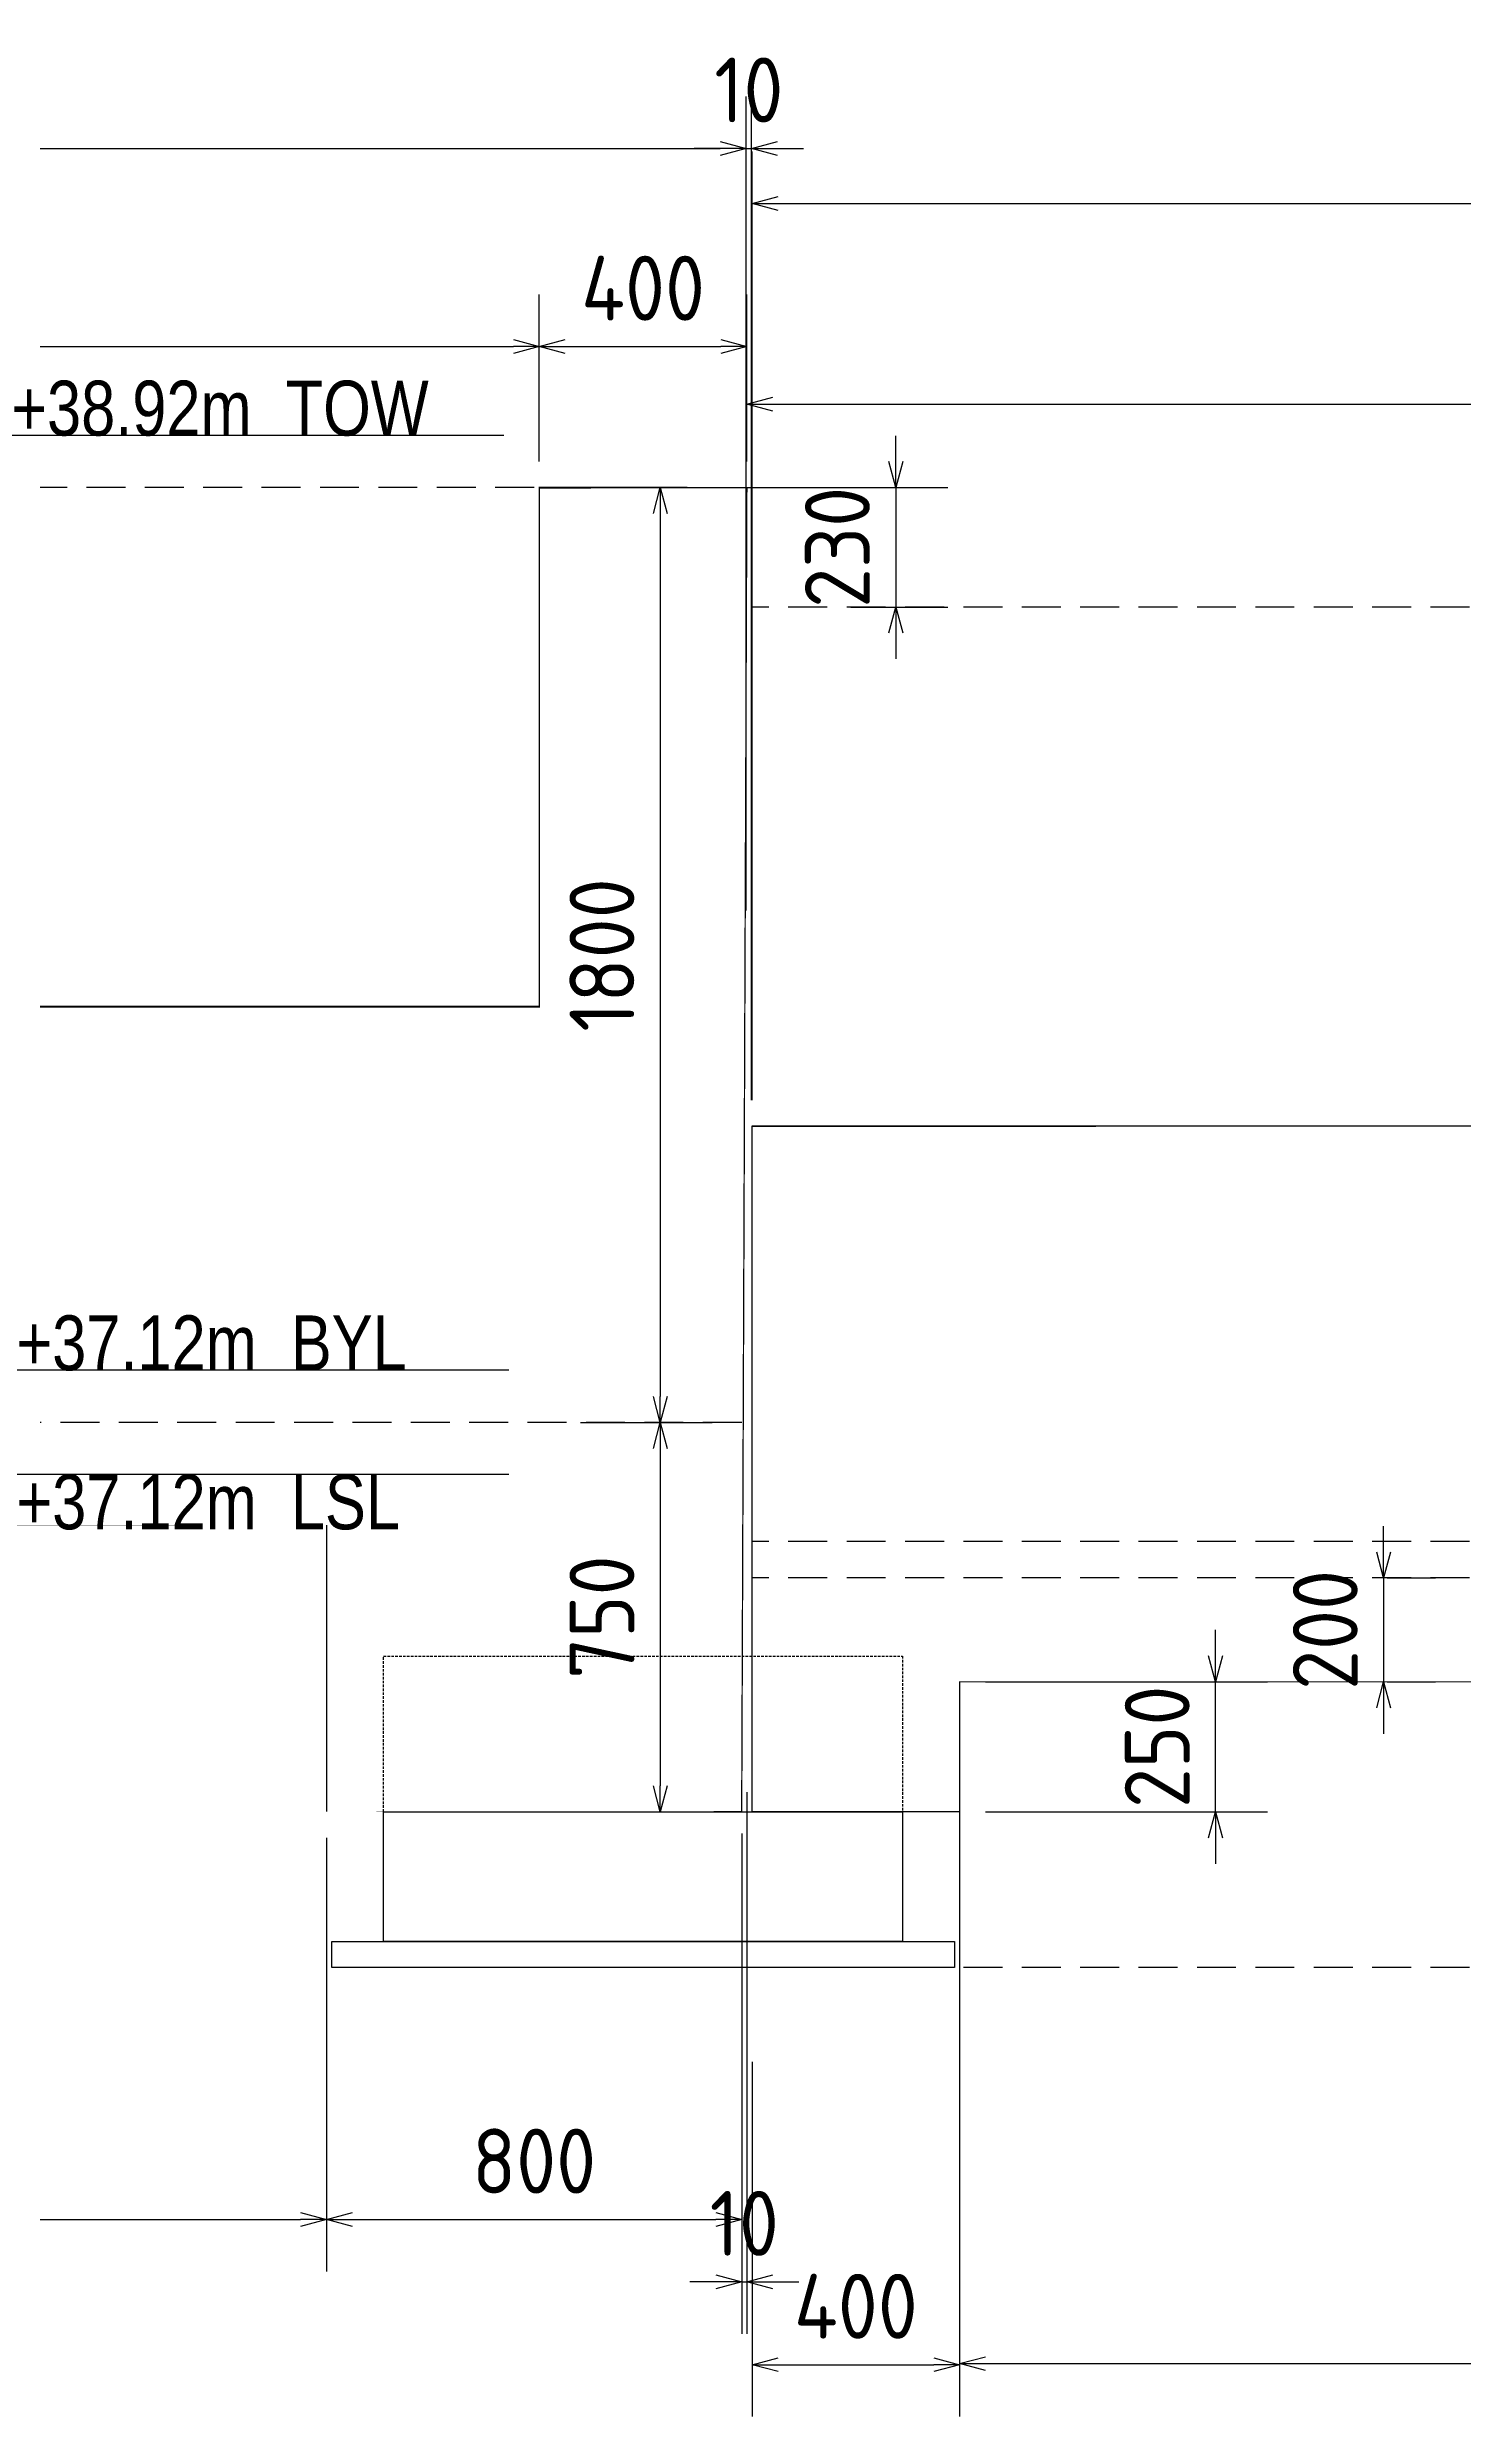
# Model space of a CAD drawing. Header units: centimetres. Extents: x -6122352 to 6876996, y -1694241 to 2592194.
# Drawn here: x 3302590 to 3305319, y 144763 to 149326 of the extents above; entities that cross this region are included whole.
import ezdxf
from ezdxf.enums import TextEntityAlignment as Align

# ---------------------------------------------------------------- set-up
doc = ezdxf.new("R2010")
doc.units = ezdxf.units.CM
doc.header["$MEASUREMENT"] = 0
doc.header["$PDMODE"] = 66
doc.header["$PDSIZE"] = 100
for name, pattern in [('23585-XR-AR-END-SETTING OUT PLAN$0$HIDDEN', [0.375, 0.25, -0.125]), ('CENTER', [2, 1.25, -0.25, 0.25, -0.25]), ('DASHED2', [0.375, 0.25, -0.125])]:
    doc.linetypes.add(name, pattern=pattern)
doc.layers.get('Defpoints').update_dxf_attribs({"color": 255, "linetype": 'CENTER'})
for name, color, linetype in [('00-MI-DIM', 7, 'Continuous'), ('@MI-TYPE-01', 30, 'Continuous'), ('@MI-TYPE-02', 6, 'Continuous'), ('JML-Dimension', 1, 'Continuous'), ('SECTION', 130, 'Continuous')]:
    doc.layers.add(name, color=color, linetype=linetype)
doc.styles.add('Schueco-BEMSTIL', font='isocpeur.ttf', dxfattribs={"width": 0.9})
doc.styles.add('txt-Pisa-std', font='arial.ttf', dxfattribs={"width": 0.8})
doc.dimstyles.new('MI- JWC-TXT-2.5 MM', dxfattribs={"dimscale": 1.5, "dimtxt": 2.5, "dimasz": 1, "dimexe": 2, "dimexo": 1, "dimgap": 1, "dimtad": 1, "dimdec": 0, "dimdsep": 46, "dimtxsty": 'Schueco-BEMSTIL', "dimblk": 'OPEN30', "dimcen": 0, "dimdle": 2, "dimclrd": 140, "dimclre": 8, "dimclrt": 40, "dimadec": 0, "dimazin": 2, "dimtfac": 1, "dimtdec": 0, "dimtix": 1, "dimtmove": 2, "dimatfit": 3, "dimldrblk": 'OPEN', "dimfxl": 2, "dimlwd": -1, "dimlwe": -1, "dimarcsym": 0})

# ---------------------------------------------------------------- blocks, each defined once
blk = doc.blocks.new('T1-FOOTING ELEVATION')
at = {"color": 9}
blk.add_lwpolyline([(-600, -250), (600, -250), (600, -300), (-600, -300)], close=True, dxfattribs=at)
at = {"layer": '@MI-TYPE-01', "color": 114, "linetype": '23585-XR-AR-END-SETTING OUT PLAN$0$HIDDEN', "ltscale": 20, "true_color": 0x139b48}
blk.add_lwpolyline([(-500, 0), (-500, 300), (500, 300), (500, 0)], dxfattribs=at)
at = {"layer": '@MI-TYPE-01', "color": 114, "true_color": 0x139b48}
blk.add_lwpolyline([(-500, 0), (500, 0), (500, -250), (-500, -250)], close=True, dxfattribs=at)
blk = doc.blocks.new('*U1151')
at = {"layer": 'JML-Dimension'}
h = blk.add_hatch(color=10, dxfattribs=at)
h.dxf.hatch_style = 1
h.paths.add_polyline_path([(0, 0), (-1.536000000000001, 2.370060967168342), (1.536000000000001, 2.370060967168342)])
blk.add_line((24.30826820831656, 2.370060967168342), (1.536000000000001, 2.370060967168342), dxfattribs=at)
blk.add_lwpolyline([(0, 0), (-1.536000000000001, 2.370060967168342), (1.536000000000001, 2.370060967168342), (0, 0)], dxfattribs=at)
at = {"color": 5, "style": 'txt-Pisa-std', "width": 0.8}
blk.add_attdef('+0.0', text='', height=2.5, dxfattribs=at).set_placement((1.870588582061714, 2.370060967168342), align=Align.BOTTOM_LEFT)
blk = doc.blocks.new('*U1152')
at = {"layer": 'JML-Dimension'}
h = blk.add_hatch(color=10, dxfattribs=at)
h.dxf.hatch_style = 1
h.paths.add_polyline_path([(0, 0), (-1.536000000000001, 2.370060967168342), (1.536000000000001, 2.370060967168342)])
blk.add_line((24.30826820831656, 2.370060967168342), (1.536000000000001, 2.370060967168342), dxfattribs=at)
blk.add_lwpolyline([(0, 0), (-1.536000000000001, 2.370060967168342), (1.536000000000001, 2.370060967168342), (0, 0)], dxfattribs=at)
at = {"color": 5, "style": 'txt-Pisa-std', "width": 0.8}
blk.add_attdef('+0.0', text='', height=2.5, dxfattribs=at).set_placement((1.870588582061714, 2.370060967168342), align=Align.BOTTOM_LEFT)
blk = doc.blocks.new('*U1153')
at = {"layer": 'JML-Dimension'}
h = blk.add_hatch(color=10, dxfattribs=at)
h.dxf.hatch_style = 1
h.paths.add_polyline_path([(0, 0), (-1.536000000000001, 2.370060967168342), (1.536000000000001, 2.370060967168342)])
blk.add_line((24.30826820831656, 2.370060967168342), (1.536000000000001, 2.370060967168342), dxfattribs=at)
blk.add_lwpolyline([(0, 0), (-1.536000000000001, 2.370060967168342), (1.536000000000001, 2.370060967168342), (0, 0)], dxfattribs=at)
at = {"color": 5, "style": 'txt-Pisa-std', "width": 0.8}
blk.add_attdef('+0.0', text='', height=2.5, dxfattribs=at).set_placement((1.870588582061714, 2.370060967168342), align=Align.BOTTOM_LEFT)
blk = doc.blocks.new('_Open30')
at = {"color": 0, "linetype": 'ByBlock', "lineweight": -2}
for p, q in [((-1, 0.26794919), (0, 0)), ((0, 0), (-1, -0.26794919)), ((0, 0), (-1, 0))]:
    blk.add_line(p, q, dxfattribs=at)
blk = doc.blocks.new('*D1235')
at = {"layer": '@MI-TYPE-02', "color": 8, "transparency": 16777216}
for p, q in [((3303787.459834652, 148477.8487499632), (3303870.694015441, 148477.8487499632)), ((3303787.459834652, 146677.5372994593), (3303870.694015441, 146677.5372994593))]:
    blk.add_line(p, q, dxfattribs=at)
at = {"layer": '@MI-TYPE-02', "color": 140, "transparency": 16777216}
blk.add_line((3303770.694015441, 148427.8487499632), (3303770.694015441, 146727.5372994593), dxfattribs=at)
at = {"layer": 'Defpoints', "color": 0, "transparency": 16777216}
for p in [(3303737.459834652, 148477.8487499632), (3303737.459834652, 146677.5372994593), (3303770.694015441, 146677.5372994593)]:
    blk.add_point(p, dxfattribs=at)
at = {"layer": '@MI-TYPE-02', "color": 140, "transparency": 16777216, "xscale": 50, "yscale": 50, "zscale": 50}
for p, rotation in [((3303770.694015441, 148477.8487499632), 90), ((3303770.694015441, 146677.5372994593), 270)]:
    blk.add_blockref('_Open30', p, dxfattribs=dict(at, rotation=rotation))
at = {"layer": '@MI-TYPE-02', "color": 40, "transparency": 16777216, "insert": (3303658.19401544, 147577.6930247103), "char_height": 125, "attachment_point": 5, "rotation": 90, "style": 'Schueco-BEMSTIL'}
blk.add_mtext('1800', dxfattribs=at)
blk = doc.blocks.new('_Open')
at = {"color": 0, "linetype": 'ByBlock', "lineweight": -2}
for p, q in [((-1, 0.1666666666666667), (0, 0)), ((-1, -0.1666666666666667), (0, 0)), ((0, 0), (-1, 0))]:
    blk.add_line(p, q, dxfattribs=at)
blk = doc.blocks.new('*D1236')
at = {"layer": '@MI-TYPE-02', "color": 8, "transparency": 16777216}
for p, q in [((3303616.728833065, 146677.5372994593), (3303870.694015447, 146677.5372994593)), ((3303675.004618634, 145927.5372994593), (3303870.694015447, 145927.5372994593))]:
    blk.add_line(p, q, dxfattribs=at)
at = {"layer": '@MI-TYPE-02', "color": 140, "transparency": 16777216}
blk.add_line((3303770.694015447, 146627.5372994593), (3303770.694015447, 145977.5372994593), dxfattribs=at)
at = {"layer": 'Defpoints', "color": 0, "transparency": 16777216}
for p in [(3303566.728833065, 146677.5372994593), (3303625.004618634, 145927.5372994593), (3303770.694015447, 145927.5372994593)]:
    blk.add_point(p, dxfattribs=at)
at = {"layer": '@MI-TYPE-02', "color": 140, "transparency": 16777216, "xscale": 50, "yscale": 50, "zscale": 50}
for p, rotation in [((3303770.694015447, 146677.5372994593), 90), ((3303770.694015447, 145927.5372994593), 270)]:
    blk.add_blockref('_Open30', p, dxfattribs=dict(at, rotation=rotation))
at = {"layer": '@MI-TYPE-02', "color": 40, "transparency": 16777216, "insert": (3303658.194015446, 146302.5372994584), "char_height": 125, "attachment_point": 5, "rotation": 90, "style": 'Schueco-BEMSTIL'}
blk.add_mtext('750', dxfattribs=at)
blk = doc.blocks.new('*D1220')
at = {"layer": '@MI-TYPE-02', "color": 140, "transparency": 16777216}
for p, q in [((3304840.67422467, 146227.8487550506), (3304840.67422467, 146277.8487550506)), ((3304840.67422467, 145927.5372994593), (3304840.67422467, 146177.8487550506)), ((3304840.67422467, 145877.5372994593), (3304840.67422467, 145827.5372994593))]:
    blk.add_line(p, q, dxfattribs=at)
at = {"layer": '@MI-TYPE-02', "color": 8, "transparency": 16777216}
for p, q in [((3304397.459834125, 146177.8487550506), (3304940.67422467, 146177.8487550506)), ((3304397.459834006, 145927.5372994593), (3304940.67422467, 145927.5372994593))]:
    blk.add_line(p, q, dxfattribs=at)
at = {"layer": 'Defpoints', "color": 0, "transparency": 16777216}
for p in [(3304347.459834125, 146177.8487550506), (3304840.67422467, 146177.8487550506), (3304347.459834006, 145927.5372994593)]:
    blk.add_point(p, dxfattribs=at)
at = {"layer": '@MI-TYPE-02', "color": 140, "transparency": 16777216, "xscale": 50, "yscale": 50, "zscale": 50}
for p, rotation in [((3304840.67422467, 146177.8487550506), 270), ((3304840.67422467, 145927.5372994593), 90)]:
    blk.add_blockref('_Open30', p, dxfattribs=dict(at, rotation=rotation))
at = {"layer": '@MI-TYPE-02', "color": 40, "transparency": 16777216, "insert": (3304728.174224669, 146052.693027254), "char_height": 125, "attachment_point": 5, "rotation": 90, "style": 'Schueco-BEMSTIL'}
blk.add_mtext('250', dxfattribs=at)
blk = doc.blocks.new('*D1177')
at = {"layer": '00-MI-DIM', "color": 8, "transparency": 16777216}
for p, q in [((3300346.425874588, 148527.8487504138), (3300346.425874588, 148849.4744028455)), ((3303537.459834612, 148527.8487504138), (3303537.459834612, 148849.4744028455))]:
    blk.add_line(p, q, dxfattribs=at)
at = {"layer": '00-MI-DIM', "color": 140, "transparency": 16777216}
blk.add_line((3300396.425874588, 148749.4744028455), (3303487.459834612, 148749.4744028455), dxfattribs=at)
at = {"layer": 'Defpoints', "color": 0, "transparency": 16777216}
for p in [(3303537.459834612, 148749.4744028455), (3300346.425874588, 148477.8487504138), (3303537.459834612, 148477.8487504138)]:
    blk.add_point(p, dxfattribs=at)
at = {"layer": '00-MI-DIM', "color": 140, "transparency": 16777216, "xscale": 50, "yscale": 50, "zscale": 50, "rotation": 180}
blk.add_blockref('_Open30', (3300346.425874588, 148749.4744028455), dxfattribs=at)
at = {"layer": '00-MI-DIM', "color": 140, "transparency": 16777216, "xscale": 50, "yscale": 50, "zscale": 50}
blk.add_blockref('_Open30', (3303537.459834612, 148749.4744028455), dxfattribs=at)
at = {"layer": '00-MI-DIM', "color": 40, "transparency": 16777216, "insert": (3301941.9428546, 148861.9744028455), "char_height": 125, "attachment_point": 5, "style": 'Schueco-BEMSTIL'}
blk.add_mtext('3191', dxfattribs=at)
blk = doc.blocks.new('*D1178')
at = {"layer": '00-MI-DIM', "color": 8, "transparency": 16777216}
for p, q in [((3303537.459834612, 148527.8487504138), (3303537.459834612, 148849.4744028455)), ((3303937.459834687, 148527.8487499142), (3303937.459834687, 148849.4744028455))]:
    blk.add_line(p, q, dxfattribs=at)
at = {"layer": '00-MI-DIM', "color": 140, "transparency": 16777216}
blk.add_line((3303587.459834612, 148749.4744028455), (3303887.459834687, 148749.4744028455), dxfattribs=at)
at = {"layer": 'Defpoints', "color": 0, "transparency": 16777216}
for p in [(3303937.459834687, 148749.4744028455), (3303537.459834612, 148477.8487504138), (3303937.459834687, 148477.8487499142)]:
    blk.add_point(p, dxfattribs=at)
at = {"layer": '00-MI-DIM', "color": 140, "transparency": 16777216, "xscale": 50, "yscale": 50, "zscale": 50, "rotation": 180}
blk.add_blockref('_Open30', (3303537.459834612, 148749.4744028455), dxfattribs=at)
at = {"layer": '00-MI-DIM', "color": 140, "transparency": 16777216, "xscale": 50, "yscale": 50, "zscale": 50}
blk.add_blockref('_Open30', (3303937.459834687, 148749.4744028455), dxfattribs=at)
at = {"layer": '00-MI-DIM', "color": 40, "transparency": 16777216, "insert": (3303737.45983465, 148861.9744028455), "char_height": 125, "attachment_point": 5, "style": 'Schueco-BEMSTIL'}
blk.add_mtext('400', dxfattribs=at)
blk = doc.blocks.new('*D1179')
at = {"layer": '00-MI-DIM', "color": 8, "transparency": 16777216}
for p, q in [((3303937.459834687, 148527.8487499142), (3303937.459834687, 148738.6615778483)), ((3307128.583951356, 148297.848754853), (3307128.583951356, 148738.6615778483))]:
    blk.add_line(p, q, dxfattribs=at)
at = {"layer": '00-MI-DIM', "color": 140, "transparency": 16777216}
blk.add_line((3303987.459834687, 148638.6615778483), (3307078.583951356, 148638.6615778483), dxfattribs=at)
at = {"layer": 'Defpoints', "color": 0, "transparency": 16777216}
for p in [(3307128.583951356, 148638.6615778483), (3303937.459834687, 148477.8487499142), (3307128.583951356, 148247.848754853)]:
    blk.add_point(p, dxfattribs=at)
at = {"layer": '00-MI-DIM', "color": 140, "transparency": 16777216, "xscale": 50, "yscale": 50, "zscale": 50, "rotation": 180}
blk.add_blockref('_Open30', (3303937.459834687, 148638.6615778483), dxfattribs=at)
at = {"layer": '00-MI-DIM', "color": 140, "transparency": 16777216, "xscale": 50, "yscale": 50, "zscale": 50}
blk.add_blockref('_Open30', (3307128.583951356, 148638.6615778483), dxfattribs=at)
at = {"layer": '00-MI-DIM', "color": 40, "transparency": 16777216, "insert": (3305515.52189316, 148751.1615778483), "char_height": 125, "attachment_point": 5, "style": 'Schueco-BEMSTIL'}
blk.add_mtext('3191', dxfattribs=at)
blk = doc.blocks.new('*D1291')
at = {"layer": '00-MI-DIM', "color": 8, "transparency": 16777216}
for p, q in [((3298355.723344442, 147527.8487507684), (3298355.723344442, 149231.1960032216)), ((3303936.077762814, 147663.4491246437), (3303936.077762814, 149231.1960032216))]:
    blk.add_line(p, q, dxfattribs=at)
at = {"layer": '00-MI-DIM', "color": 140, "transparency": 16777216}
blk.add_line((3298405.723344442, 149131.1960032216), (3303886.077762814, 149131.1960032216), dxfattribs=at)
at = {"layer": 'Defpoints', "color": 0, "transparency": 16777216}
for p in [(3303936.077762814, 149131.1960032216), (3303936.077762814, 147613.4491246437), (3298355.723344442, 147477.8487507684)]:
    blk.add_point(p, dxfattribs=at)
at = {"layer": '00-MI-DIM', "color": 140, "transparency": 16777216, "xscale": 50, "yscale": 50, "zscale": 50, "rotation": 180}
blk.add_blockref('_Open30', (3298355.723344442, 149131.1960032216), dxfattribs=at)
at = {"layer": '00-MI-DIM', "color": 140, "transparency": 16777216, "xscale": 50, "yscale": 50, "zscale": 50}
blk.add_blockref('_Open30', (3303936.077762814, 149131.1960032216), dxfattribs=at)
at = {"layer": '00-MI-DIM', "color": 40, "transparency": 16777216, "insert": (3301144.900553627, 149243.6960032216), "char_height": 125, "attachment_point": 5, "style": 'Schueco-BEMSTIL'}
blk.add_mtext('5580', dxfattribs=at)
blk = doc.blocks.new('*D1292')
at = {"layer": '00-MI-DIM', "color": 8, "transparency": 16777216}
for p, q in [((3303936.077762814, 147663.4491246437), (3303936.077762814, 149231.1960032216)), ((3303946.459834369, 147297.8487554558), (3303946.459834369, 149231.1960032216))]:
    blk.add_line(p, q, dxfattribs=at)
at = {"layer": '00-MI-DIM', "color": 140, "transparency": 16777216}
for p, q in [((3303886.077762814, 149131.1960032216), (3303836.077762814, 149131.1960032216)), ((3303936.077762814, 149131.1960032216), (3303946.459834369, 149131.1960032216)), ((3303996.459834369, 149131.1960032216), (3304046.459834369, 149131.1960032216))]:
    blk.add_line(p, q, dxfattribs=at)
at = {"layer": 'Defpoints', "color": 0, "transparency": 16777216}
for p in [(3303946.459834369, 149131.1960032216), (3303936.077762814, 147613.4491246437), (3303946.459834369, 147247.8487554558)]:
    blk.add_point(p, dxfattribs=at)
at = {"layer": '00-MI-DIM', "color": 140, "transparency": 16777216, "xscale": 50, "yscale": 50, "zscale": 50}
blk.add_blockref('_Open30', (3303936.077762814, 149131.1960032216), dxfattribs=at)
at = {"layer": '00-MI-DIM', "color": 140, "transparency": 16777216, "xscale": 50, "yscale": 50, "zscale": 50, "rotation": 180}
blk.add_blockref('_Open30', (3303946.459834369, 149131.1960032216), dxfattribs=at)
at = {"layer": '00-MI-DIM', "color": 40, "transparency": 16777216, "insert": (3303941.268798592, 149243.6960032216), "char_height": 125, "attachment_point": 5, "style": 'Schueco-BEMSTIL'}
blk.add_mtext('10', dxfattribs=at)
blk = doc.blocks.new('*D1293')
at = {"layer": '00-MI-DIM', "color": 8, "transparency": 16777216}
for p, q in [((3303947.459834369, 147297.8487554558), (3303947.459834369, 149125.1183058984)), ((3309119.145981644, 147297.8487546425), (3309119.145981644, 149125.1183058984))]:
    blk.add_line(p, q, dxfattribs=at)
at = {"layer": '00-MI-DIM', "color": 140, "transparency": 16777216}
blk.add_line((3303997.459834369, 149025.1183058984), (3309069.145981644, 149025.1183058984), dxfattribs=at)
at = {"layer": 'Defpoints', "color": 0, "transparency": 16777216}
for p in [(3309119.145981644, 149025.1183058984), (3303947.459834369, 147247.8487554558), (3309119.145981644, 147247.8487546425)]:
    blk.add_point(p, dxfattribs=at)
at = {"layer": '00-MI-DIM', "color": 140, "transparency": 16777216, "xscale": 50, "yscale": 50, "zscale": 50, "rotation": 180}
blk.add_blockref('_Open30', (3303947.459834369, 149025.1183058984), dxfattribs=at)
at = {"layer": '00-MI-DIM', "color": 140, "transparency": 16777216, "xscale": 50, "yscale": 50, "zscale": 50}
blk.add_blockref('_Open30', (3309119.145981644, 149025.1183058984), dxfattribs=at)
at = {"layer": '00-MI-DIM', "color": 40, "transparency": 16777216, "insert": (3306533.302908007, 149137.6183058984), "char_height": 125, "attachment_point": 5, "style": 'Schueco-BEMSTIL'}
blk.add_mtext('5172', dxfattribs=at)
blk = doc.blocks.new('*D1311')
at = {"layer": '00-MI-DIM', "color": 8, "transparency": 16777216}
for p, q in [((3300736.447461462, 145877.5372994593), (3300736.447461462, 145042.3492744652)), ((3303127.481421539, 145877.5372994593), (3303127.481421539, 145042.3492744652))]:
    blk.add_line(p, q, dxfattribs=at)
at = {"layer": '00-MI-DIM', "color": 140, "transparency": 16777216}
blk.add_line((3300786.447461462, 145142.3492744652), (3303077.481421539, 145142.3492744652), dxfattribs=at)
at = {"layer": 'Defpoints', "color": 0, "transparency": 16777216}
for p in [(3300736.447461462, 145927.5372994593), (3303127.481421539, 145927.5372994593), (3303127.481421539, 145142.3492744652)]:
    blk.add_point(p, dxfattribs=at)
at = {"layer": '00-MI-DIM', "color": 140, "transparency": 16777216, "xscale": 50, "yscale": 50, "zscale": 50, "rotation": 180}
blk.add_blockref('_Open30', (3300736.447461462, 145142.3492744652), dxfattribs=at)
at = {"layer": '00-MI-DIM', "color": 140, "transparency": 16777216, "xscale": 50, "yscale": 50, "zscale": 50}
blk.add_blockref('_Open30', (3303127.481421539, 145142.3492744652), dxfattribs=at)
at = {"layer": '00-MI-DIM', "color": 40, "transparency": 16777216, "insert": (3301931.9644415, 145254.8492744652), "char_height": 125, "attachment_point": 5, "style": 'Schueco-BEMSTIL'}
blk.add_mtext('2391', dxfattribs=at)
blk = doc.blocks.new('*D1312')
at = {"layer": '00-MI-DIM', "color": 8, "transparency": 16777216}
for p, q in [((3303927.481421494, 145885.5372945176), (3303927.481421494, 145042.3492744652)), ((3303127.481421539, 145877.5372994593), (3303127.481421539, 145042.3492744652))]:
    blk.add_line(p, q, dxfattribs=at)
at = {"layer": '00-MI-DIM', "color": 140, "transparency": 16777216}
blk.add_line((3303177.481421539, 145142.3492744652), (3303877.481421494, 145142.3492744652), dxfattribs=at)
at = {"layer": 'Defpoints', "color": 0, "transparency": 16777216}
for p in [(3303127.481421539, 145927.5372994593), (3303927.481421494, 145935.5372945176), (3303927.481421494, 145142.3492744652)]:
    blk.add_point(p, dxfattribs=at)
at = {"layer": '00-MI-DIM', "color": 140, "transparency": 16777216, "xscale": 50, "yscale": 50, "zscale": 50, "rotation": 180}
blk.add_blockref('_Open30', (3303127.481421539, 145142.3492744652), dxfattribs=at)
at = {"layer": '00-MI-DIM', "color": 140, "transparency": 16777216, "xscale": 50, "yscale": 50, "zscale": 50}
blk.add_blockref('_Open30', (3303927.481421494, 145142.3492744652), dxfattribs=at)
at = {"layer": '00-MI-DIM', "color": 40, "transparency": 16777216, "insert": (3303527.481421517, 145254.8492744652), "char_height": 125, "attachment_point": 5, "style": 'Schueco-BEMSTIL'}
blk.add_mtext('800', dxfattribs=at)
blk = doc.blocks.new('*D1313')
at = {"layer": '00-MI-DIM', "color": 8, "transparency": 16777216}
for p, q in [((3303937.481421343, 145965.5372970082), (3303937.481421343, 144922.3492744652)), ((3303927.481421494, 145755.5372978727), (3303927.481421494, 144922.3492744652))]:
    blk.add_line(p, q, dxfattribs=at)
at = {"layer": '00-MI-DIM', "color": 140, "transparency": 16777216}
for p, q in [((3303877.481421494, 145022.3492744652), (3303827.481421494, 145022.3492744652)), ((3303927.481421494, 145022.3492744652), (3303937.481421343, 145022.3492744652)), ((3303987.481421343, 145022.3492744652), (3304037.481421343, 145022.3492744652))]:
    blk.add_line(p, q, dxfattribs=at)
at = {"layer": 'Defpoints', "color": 0, "transparency": 16777216}
for p in [(3303937.481421343, 146015.5372970082), (3303927.481421494, 145805.5372978727), (3303937.481421343, 145022.3492744652)]:
    blk.add_point(p, dxfattribs=at)
at = {"layer": '00-MI-DIM', "color": 140, "transparency": 16777216, "xscale": 50, "yscale": 50, "zscale": 50}
blk.add_blockref('_Open30', (3303927.481421494, 145022.3492744652), dxfattribs=at)
at = {"layer": '00-MI-DIM', "color": 140, "transparency": 16777216, "xscale": 50, "yscale": 50, "zscale": 50, "rotation": 180}
blk.add_blockref('_Open30', (3303937.481421343, 145022.3492744652), dxfattribs=at)
at = {"layer": '00-MI-DIM', "color": 40, "transparency": 16777216, "insert": (3303932.481421418, 145134.8492744652), "char_height": 125, "attachment_point": 5, "style": 'Schueco-BEMSTIL'}
blk.add_mtext('10', dxfattribs=at)
blk = doc.blocks.new('*D1314')
at = {"layer": '00-MI-DIM', "color": 8, "transparency": 16777216}
for p, q in [((3303947.459834063, 145445.8487553367), (3303947.459834063, 144762.660729859)), ((3304347.459834063, 145445.8487553367), (3304347.459834063, 144762.660729859))]:
    blk.add_line(p, q, dxfattribs=at)
at = {"layer": '00-MI-DIM', "color": 140, "transparency": 16777216}
blk.add_line((3303997.459834063, 144862.660729859), (3304297.459834063, 144862.660729859), dxfattribs=at)
at = {"layer": 'Defpoints', "color": 0, "transparency": 16777216}
for p in [(3303947.459834063, 145495.8487553367), (3304347.459834063, 145495.8487553367), (3304347.459834063, 144862.660729859)]:
    blk.add_point(p, dxfattribs=at)
at = {"layer": '00-MI-DIM', "color": 140, "transparency": 16777216, "xscale": 50, "yscale": 50, "zscale": 50, "rotation": 180}
blk.add_blockref('_Open30', (3303947.459834063, 144862.660729859), dxfattribs=at)
at = {"layer": '00-MI-DIM', "color": 140, "transparency": 16777216, "xscale": 50, "yscale": 50, "zscale": 50}
blk.add_blockref('_Open30', (3304347.459834063, 144862.660729859), dxfattribs=at)
at = {"layer": '00-MI-DIM', "color": 40, "transparency": 16777216, "insert": (3304147.459834063, 144975.160729859), "char_height": 125, "attachment_point": 5, "style": 'Schueco-BEMSTIL'}
blk.add_mtext('400', dxfattribs=at)
blk = doc.blocks.new('*D1315')
at = {"layer": '00-MI-DIM', "color": 8, "transparency": 16777216}
for p, q in [((3304347.459834004, 146007.5372994593), (3304347.459834004, 144764.6607312999)), ((3306728.5839506, 145577.848754853), (3306728.5839506, 144764.6607312999))]:
    blk.add_line(p, q, dxfattribs=at)
at = {"layer": '00-MI-DIM', "color": 140, "transparency": 16777216}
blk.add_line((3304397.459834004, 144864.6607312999), (3306678.5839506, 144864.6607312999), dxfattribs=at)
at = {"layer": 'Defpoints', "color": 0, "transparency": 16777216}
for p in [(3304347.459834004, 146057.5372994593), (3306728.5839506, 145627.848754853), (3306728.5839506, 144864.6607312999)]:
    blk.add_point(p, dxfattribs=at)
at = {"layer": '00-MI-DIM', "color": 140, "transparency": 16777216, "xscale": 50, "yscale": 50, "zscale": 50, "rotation": 180}
blk.add_blockref('_Open30', (3304347.459834004, 144864.6607312999), dxfattribs=at)
at = {"layer": '00-MI-DIM', "color": 140, "transparency": 16777216, "xscale": 50, "yscale": 50, "zscale": 50}
blk.add_blockref('_Open30', (3306728.5839506, 144864.6607312999), dxfattribs=at)
at = {"layer": '00-MI-DIM', "color": 40, "transparency": 16777216, "insert": (3305538.021892332, 144977.1607312999), "char_height": 125, "attachment_point": 5, "style": 'Schueco-BEMSTIL'}
blk.add_mtext('2381', dxfattribs=at)
blk = doc.blocks.new('*D4504')
at = {"color": 140, "transparency": 16777216}
for p, q in [((3304224.403160346, 148527.8487499632), (3304224.403160346, 148577.8487499632)), ((3304224.403160346, 148477.8487499632), (3304224.403160346, 148247.8487548531)), ((3304224.403160346, 148197.8487548531), (3304224.403160346, 148147.8487548531))]:
    blk.add_line(p, q, dxfattribs=at)
at = {"color": 8, "transparency": 16777216}
for p, q in [((3303920.694015443, 148477.8487499632), (3304324.403160346, 148477.8487499632)), ((3304137.479514609, 148247.8487548531), (3304324.403160346, 148247.8487548531))]:
    blk.add_line(p, q, dxfattribs=at)
at = {"layer": 'Defpoints', "color": 0, "transparency": 16777216}
for p in [(3303870.694015443, 148477.8487499632), (3304087.479514609, 148247.8487548531), (3304224.403160346, 148247.8487548531)]:
    blk.add_point(p, dxfattribs=at)
at = {"color": 140, "transparency": 16777216, "xscale": 50, "yscale": 50, "zscale": 50}
for p, rotation in [((3304224.403160346, 148477.8487499632), 270), ((3304224.403160346, 148247.8487548531), 90)]:
    blk.add_blockref('_Open30', p, dxfattribs=dict(at, rotation=rotation))
at = {"color": 40, "transparency": 16777216, "insert": (3304111.903160345, 148362.8487524072), "char_height": 125, "attachment_point": 5, "rotation": 90, "style": 'Schueco-BEMSTIL'}
blk.add_mtext('230', dxfattribs=at)
blk = doc.blocks.new('*D4505')
at = {"color": 140, "transparency": 16777216}
for p, q in [((3305164.515599246, 146427.8487548531), (3305164.515599246, 146477.8487548531)), ((3305164.515599246, 146377.8487548531), (3305164.515599246, 146177.8487549222)), ((3305164.515599246, 146127.8487549222), (3305164.515599246, 146077.8487549222))]:
    blk.add_line(p, q, dxfattribs=at)
at = {"color": 8, "transparency": 16777216}
for p, q in [((3305171.59112301, 146377.8487548531), (3305264.515599246, 146377.8487548531)), ((3305171.591122977, 146177.8487549222), (3305264.515599246, 146177.8487549222))]:
    blk.add_line(p, q, dxfattribs=at)
at = {"layer": 'Defpoints', "color": 0, "transparency": 16777216}
for p in [(3305121.59112301, 146377.8487548531), (3305121.591122977, 146177.8487549222), (3305164.515599246, 146177.8487549222)]:
    blk.add_point(p, dxfattribs=at)
at = {"color": 140, "transparency": 16777216, "xscale": 50, "yscale": 50, "zscale": 50}
for p, rotation in [((3305164.515599246, 146377.8487548531), 270), ((3305164.515599246, 146177.8487549222), 90)]:
    blk.add_blockref('_Open30', p, dxfattribs=dict(at, rotation=rotation))
at = {"color": 40, "transparency": 16777216, "insert": (3305052.015599245, 146277.8487548867), "char_height": 125, "attachment_point": 5, "rotation": 90, "style": 'Schueco-BEMSTIL'}
blk.add_mtext('200', dxfattribs=at)

msp = doc.modelspace()

# ---------------------------------------------------------------- linework, layer by layer
at = {"color": 160, "linetype": 'DASHED2', "ltscale": 300}
for points in [[(3303527.443519557, 148477.848754853), (3283889.584010147, 148477.848754853)], [(3322542.340284164, 148247.848754853), (3303947.459834424, 148247.848754853)], [(3303927.481421601, 146677.5372994593), (3283879.605597371, 146677.5372994593)], [(3322542.340284164, 146447.848754853), (3303947.459834424, 146447.848754853)], [(3322542.340284164, 146377.848754853), (3303947.459834424, 146377.848754853)], [(3322542.340284164, 145627.5372994593), (3303947.459834424, 145627.5372994593)]]:
    msp.add_lwpolyline(points, dxfattribs=at)
at = {"color": 160, "linetype": 'DASHED2', "ltscale": 5}
msp.add_lwpolyline([(3322542.340284164, 147247.848754853), (3303947.459834424, 147247.848754853)], dxfattribs=at)
at = {"layer": '@MI-TYPE-01', "color": 30}
msp.add_line((3305162.723714165, 147247.8487552487), (3303947.459834369, 147247.8487553517), dxfattribs=at)
at = {"layer": '@MI-TYPE-01', "color": 30, "ltscale": 20, "const_width": 2.5}
for points in [[(3303927.481421494, 145927.5372994593), (3303937.459834687, 148477.8487499142), (3303537.459834612, 148477.8487500121), (3303537.45983449, 147477.8487499934), (3300346.425874469, 147477.8487503915), (3300346.425874588, 148477.8487504138), (3299946.425874599, 148477.8487504632), (3299946.425874469, 147477.848750492), (3298355.723344442, 147477.8487507684), (3298345.728925282, 146477.5372995868), (3299536.431455319, 146477.5372993318), (3299536.447461466, 145927.5372994593), (3300736.447461462, 145927.5372994593), (3300736.447461462, 145927.5372994593), (3300736.447461538, 146477.5372994593), (3303127.48142151, 146477.5372991459), (3303127.481421539, 145927.5372994593), (3303927.481421494, 145927.5372994593), (3303927.481421479, 145927.5372997648)], [(3303947.401897329, 146077.5372994593), (3303947.459834369, 147247.8487553517), (3303947.459834369, 147247.8487554558), (3303947.459834533, 147247.8487552804), (3304329.864951227, 147247.8487552171), (3304329.864951082, 147247.8487553896), (3307128.583951203, 147247.8487548511), (3307128.583951356, 148247.848754853), (3307528.583951352, 148247.8487547999), (3307528.583951199, 147247.8487547897), (3309119.145981644, 147247.8487546425), (3309119.145981477, 146177.8487548102), (3307928.583951028, 146177.8487548959), (3307928.583950931, 145627.8487545757), (3306728.5839506, 145627.848754853), (3306728.5839506, 146177.8487546555), (3304347.459834123, 146177.8487550506), (3304347.459834004, 145927.5372994593), (3303947.401897329, 145927.5372994593), (3303947.401897329, 146077.5372994583), (3303947.401897329, 146077.5372994583)]]:
    msp.add_lwpolyline(points, dxfattribs=at)

# ---------------------------------------------------------------- block references
at = {"layer": '@MI-TYPE-01', "color": 30}
msp.add_blockref('T1-FOOTING ELEVATION', (3303737.45983465, 145927.5372994593), dxfattribs=at)
at = {"layer": 'SECTION', "color": 6}
ref = msp.add_blockref('*U1151', (3302440.77553438, 148477.8487548505), dxfattribs=dict(at, xscale=42.30147098076819, yscale=42.30147098076819, zscale=42.30147098076819))
ref.add_attrib('+0.0', '+38.92m  TOW', (3302519.904183039, 148578.1058200744), dxfattribs={"layer": 'JML-Dimension', "color": 5, "height": 105.7536774519205, "style": 'txt-Pisa-std', "width": 0.8})
ref = msp.add_blockref('*U1152', (3302450.753947157, 146677.5372994593), dxfattribs=dict(at, xscale=42.30147098076819, yscale=42.30147098076819, zscale=42.30147098076819))
ref.add_attrib('+0.0', '+37.12m  BYL', (3302529.882595816, 146777.7943646832), dxfattribs={"layer": 'JML-Dimension', "color": 5, "height": 105.7536774519205, "style": 'txt-Pisa-std', "width": 0.8})
ref = msp.add_blockref('*U1153', (3302450.753947156, 146677.5372994618), dxfattribs=dict(at, xscale=-42.30147098076819, yscale=42.30147098076819, zscale=42.30147098076819, rotation=180))
ref.add_attrib('+0.0', '+37.12m  LSL', (3302529.882595815, 146471.5986943559), dxfattribs={"layer": 'JML-Dimension', "color": 5, "height": 105.7536774519205, "style": 'txt-Pisa-std', "width": 0.8})

# ---------------------------------------------------------------- dimensions: what is measured, and where the dimension line sits
for base, p1, p2, picture, middle in [((3304224.403160346, 148247.8487548531), (3303870.694015441, 148477.8487499632), (3304087.479514607, 148247.848754853), '*D4504', (3304111.903160345, 148362.8487524072)), ((3305164.515599246, 146177.8487549222), (3305121.591123008, 146377.848754853), (3305121.591122975, 146177.8487549221), '*D4505', (3305052.015599245, 146277.8487548867))]:
    dim = msp.add_linear_dim(base=base, p1=p1, p2=p2, angle=90, dimstyle='MI- JWC-TXT-2.5 MM')
    dim.commit()
    dim.dimension.update_dxf_attribs({"geometry": picture, "text_midpoint": middle})
at = {"layer": '00-MI-DIM', "color": 30}
for base, p1, p2, picture, middle in [((3303936.077762814, 149131.1960032216), (3298355.723344442, 147477.8487507684), (3303936.077762814, 147613.4491246437), '*D1291', (3301144.900553627, 149131.1960032216)), ((3303946.459834369, 149131.1960032216), (3303936.077762814, 147613.4491246437), (3303946.459834369, 147247.8487554558), '*D1292', (3303941.268798592, 149131.1960032216)), ((3309119.145981644, 149025.1183058984), (3303947.459834369, 147247.8487554558), (3309119.145981644, 147247.8487546425), '*D1293', (3306533.302908007, 149025.1183058984)), ((3307128.583951356, 148638.6615778483), (3303937.459834687, 148477.8487499142), (3307128.583951356, 148247.848754853), '*D1179', (3305515.52189316, 148638.6615778483)), ((3306728.5839506, 144864.6607312999), (3304347.459834004, 146057.5372994593), (3306728.5839506, 145627.848754853), '*D1315', (3305538.021892332, 144864.6607312999)), ((3303937.481421343, 145022.3492744652), (3303927.481421494, 145805.5372978727), (3303937.481421343, 146015.5372970082), '*D1313', (3303932.481421418, 145022.3492744652)), ((3303127.481421539, 145142.3492744652), (3300736.447461462, 145927.5372994593), (3303127.481421539, 145927.5372994593), '*D1311', (3301931.9644415, 145142.3492744652)), ((3303927.481421494, 145142.3492744652), (3303127.481421539, 145927.5372994593), (3303927.481421494, 145935.5372945176), '*D1312', (3303527.481421517, 145142.3492744652))]:
    dim = msp.add_linear_dim(base=base, p1=p1, p2=p2, dimstyle='MI- JWC-TXT-2.5 MM', dxfattribs=at)
    dim.commit()
    dim.dimension.update_dxf_attribs({"geometry": picture, "text_midpoint": middle, "dimtype": 160})
for base, p1, p2, picture, middle in [((3303537.459834612, 148749.4744028455), (3300346.425874588, 148477.8487504138), (3303537.459834612, 148477.8487504138), '*D1177', (3301941.9428546, 148861.9744028455)), ((3303937.459834687, 148749.4744028455), (3303537.459834612, 148477.8487504138), (3303937.459834687, 148477.8487499142), '*D1178', (3303737.45983465, 148861.9744028455)), ((3304347.459834063, 144862.660729859), (3303947.459834063, 145495.8487553367), (3304347.459834063, 145495.8487553367), '*D1314', (3304147.459834063, 144975.160729859))]:
    dim = msp.add_linear_dim(base=base, p1=p1, p2=p2, dimstyle='MI- JWC-TXT-2.5 MM', dxfattribs=at)
    dim.commit()
    dim.dimension.update_dxf_attribs({"geometry": picture, "text_midpoint": middle})
at = {"layer": '@MI-TYPE-02', "color": 30}
for base, p1, p2, picture, middle in [((3303770.694015441, 146677.5372994593), (3303737.45983465, 148477.8487499631), (3303737.45983465, 146677.5372994593), '*D1235', (3303658.19401544, 147577.6930247103)), ((3303770.694015447, 145927.5372994593), (3303566.728833063, 146677.5372994593), (3303625.004618632, 145927.5372994593), '*D1236', (3303658.194015446, 146302.5372994584)), ((3304840.67422467, 146177.8487550506), (3304347.459834004, 145927.5372994593), (3304347.459834123, 146177.8487550506), '*D1220', (3304728.174224669, 146052.693027254))]:
    dim = msp.add_linear_dim(base=base, p1=p1, p2=p2, angle=90, dimstyle='MI- JWC-TXT-2.5 MM', dxfattribs=at)
    dim.commit()
    dim.dimension.update_dxf_attribs({"geometry": picture, "text_midpoint": middle})

doc.saveas('drawing.dxf')
